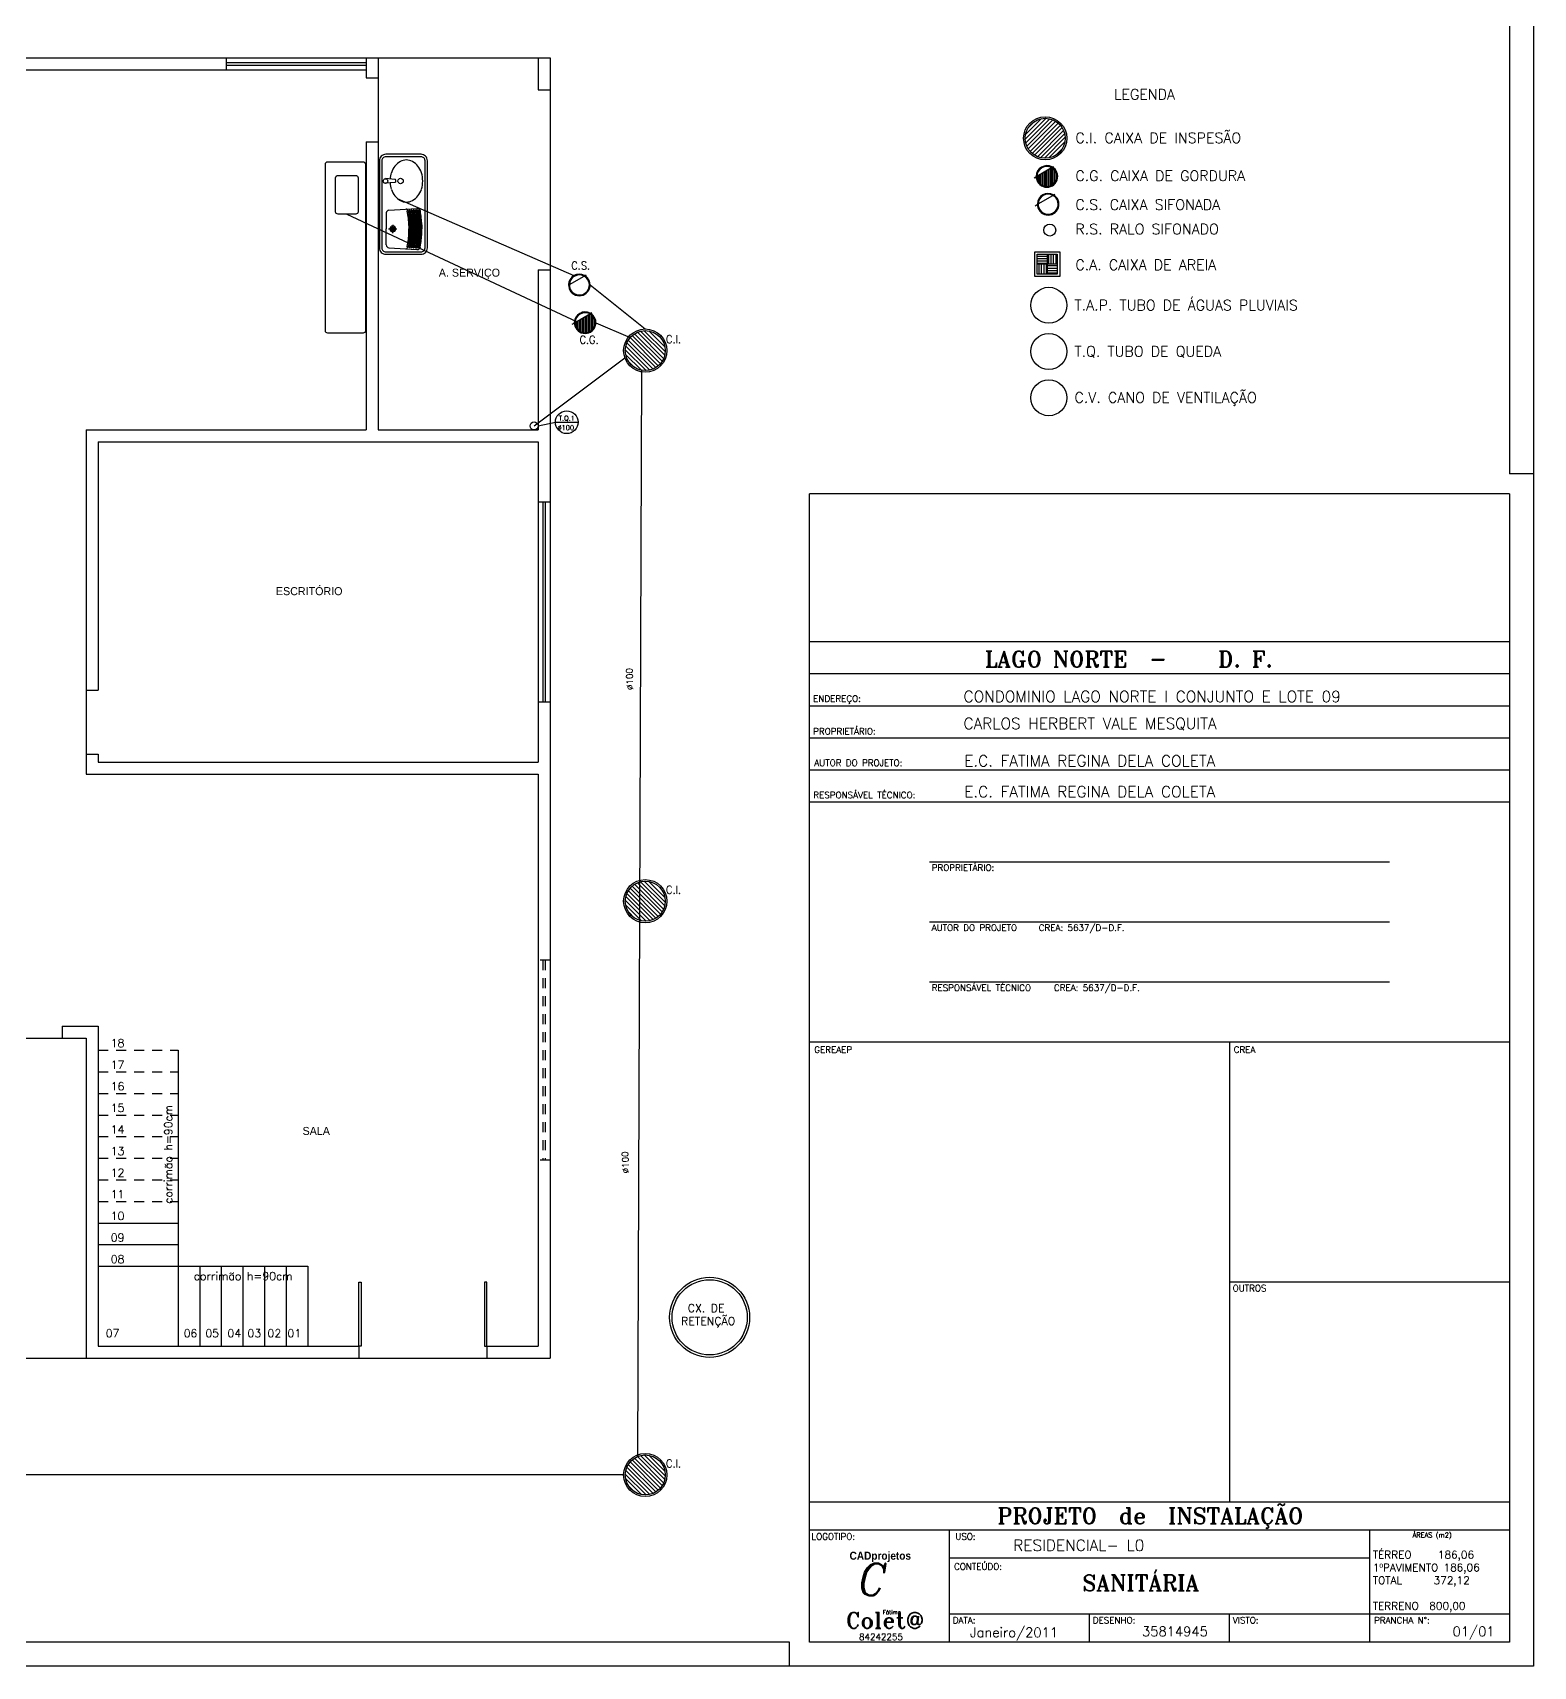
# Model space of a CAD drawing. Extents: x 0 to 41.5, y 0 to 31.5.
# Drawn here: x 22.77 to 41.53, y 0 to 20.41 of the extents above; entities that cross this region are included whole.
import ezdxf
from ezdxf.enums import TextEntityAlignment as Align

# ---------------------------------------------------------------- set-up
doc = ezdxf.new("R2010")
doc.units = 0
doc.header["$MEASUREMENT"] = 0
doc.linetypes.add('HIDDEN2', pattern=[0.1875, 0.125, -0.0625])
doc.layers.get('0').update_dxf_attribs({"linetype": 'CONTINUOUS'})
for name, color, linetype in [('1', 1, 'CONTINUOUS'), ('2', 2, 'CONTINUOUS'), ('3', 3, 'CONTINUOUS'), ('5', 5, 'CONTINUOUS'), ('ALVENARIA', 7, 'CONTINUOUS'), ('COR', 130, 'CONTINUOUS'), ('COTAS', 1, 'CONTINUOUS'), ('PORTAS', 2, 'CONTINUOUS'), ('SANITÁRIOS', 2, 'CONTINUOUS'), ('TEXTOS', 3, 'CONTINUOUS'), ('TXT', 2, 'CONTINUOUS')]:
    doc.layers.add(name, color=color, linetype=linetype)
doc.styles.add('ITALICC', font='italicc')
doc.styles.add('R120', font='', dxfattribs={"width": 0.9})
doc.styles.add('R140', font='ROMANT.SHX', dxfattribs={"height": 0.2})
doc.styles.add('ROMANC', font='romans.shx', dxfattribs={"width": 0.9})
doc.styles.add('ROMANS', font='romans', dxfattribs={"height": 0.1})
doc.styles.get('R120').set_extended_font_data('Arial Rounded MT Bold', bold=True)

# ---------------------------------------------------------------- blocks, each defined once
blk = doc.blocks.new('12010223')
at = {"layer": 'SANITÁRIOS'}
for p, q in [((0.164, 0.015), (0.076, 0.022)), ((0.171, -0.007), (0.171, 0.008)), ((0.164, -0.014), (0.076, -0.021))]:
    blk.add_line(p, q, dxfattribs=at)
for centre, radius in [((0.076, 0), 0.0216), ((0.216, 0), 0.025)]:
    blk.add_circle(centre, radius, dxfattribs=at)
for centre, radius, start, end in [((0.289, 0.039), 0.16, 118.0556, 142.1456), ((0.269, 0.076), 0.119, 90, 118.0556), ((0.269, 0.076), 0.119, 61.9444, 90), ((0.25, 0.039), 0.16, 37.8544, 61.9444), ((0.368, 0), 0.25, 162.1552, 175.6669), ((0.32, 0.016), 0.199, 142.1456, 162.1552), ((0.164, 0.008), 0.0072, 0, 85.6464), ((0.219, 0.016), 0.199, 17.8448, 37.8544), ((0.171, 0), 0.25, 0, 17.8448), ((0.368, 0), 0.25, 184.1121, 197.8448), ((0.32, -0.016), 0.199, 197.8448, 217.8544), ((0.289, -0.039), 0.16, 217.8544, 241.9444), ((0.164, -0.007), 0.0072, 274.3536, 0), ((0.25, -0.039), 0.16, 298.0556, 322.1456), ((0.219, -0.016), 0.199, 322.1456, 342.1552), ((0.171, 0), 0.25, 342.1552, 0), ((0.269, -0.076), 0.119, 241.9444, 270), ((0.269, -0.076), 0.119, 270, 298.0556)]:
    blk.add_arc(centre, radius, start, end, dxfattribs=at)

msp = doc.modelspace()

# ---------------------------------------------------------------- hatches: boundary and pattern name
at = {"layer": 'COTAS'}
h = msp.add_hatch(dxfattribs=at)
h.set_pattern_fill('_U', color=256, scale=0.03, style=0, pattern_type=0)
h.set_pattern_definition([(0, (11.41031, -0.437032), (0, 0.03), [])])
h.paths.add_polyline_path([(35.326, 17.521), (35.451, 17.521), (35.451, 17.646), (35.326, 17.646)])
h.paths.add_polyline_path([(35.576, 17.521), (35.451, 17.521), (35.451, 17.396), (35.576, 17.396)])
h = msp.add_hatch(dxfattribs=at)
h.set_pattern_fill('_U', color=256, scale=0.03, angle=90, style=0, pattern_type=0)
h.set_pattern_definition([(90, (11.41031, -0.437032), (-0.03, 2e-18), [])])
h.paths.add_polyline_path([(35.451, 17.646), (35.451, 17.521), (35.576, 17.521), (35.576, 17.646)])
h.paths.add_polyline_path([(35.451, 17.521), (35.326, 17.521), (35.326, 17.396), (35.451, 17.396)])

# ---------------------------------------------------------------- linework, layer by layer
at = {"color": 2, "linetype": 'Continuous'}
for p, q in [((35.175, 19.084), (35.436, 19.344)), ((35.179, 19.141), (35.379, 19.34)), ((35.182, 19.037), (35.482, 19.338)), ((35.195, 18.997), (35.522, 19.325)), ((35.213, 18.962), (35.557, 19.306)), ((35.214, 19.228), (35.291, 19.305)), ((35.235, 18.931), (35.588, 19.284)), ((35.262, 18.905), (35.614, 19.258)), ((35.292, 18.882), (35.637, 19.227)), ((35.327, 18.864), (35.655, 19.192)), ((35.367, 18.851), (35.668, 19.152)), ((35.414, 18.845), (35.675, 19.106)), ((35.47, 18.848), (35.671, 19.049)), ((35.557, 18.882), (35.637, 18.962)), ((30.522, 16.21), (30.194, 16.538)), ((30.557, 16.228), (30.212, 16.573)), ((30.587, 16.251), (30.235, 16.603)), ((30.614, 16.277), (30.261, 16.63)), ((30.636, 16.308), (30.292, 16.652)), ((30.655, 16.343), (30.327, 16.671)), ((30.668, 16.383), (30.367, 16.684)), ((30.674, 16.429), (30.413, 16.69)), ((30.67, 16.486), (30.47, 16.686)), ((30.435, 16.191), (30.175, 16.451)), ((30.378, 16.195), (30.179, 16.394)), ((30.482, 16.197), (30.181, 16.498)), ((30.29, 16.23), (30.214, 16.306)), ((30.668, 9.503), (30.367, 9.804)), ((30.674, 9.549), (30.413, 9.811)), ((30.67, 9.606), (30.47, 9.807)), ((30.482, 9.318), (30.181, 9.618)), ((30.522, 9.331), (30.194, 9.658)), ((30.557, 9.349), (30.212, 9.693)), ((30.587, 9.371), (30.235, 9.724)), ((30.614, 9.398), (30.261, 9.75)), ((30.636, 9.428), (30.292, 9.773)), ((30.655, 9.463), (30.327, 9.791)), ((30.435, 9.311), (30.175, 9.572)), ((30.378, 9.315), (30.179, 9.514)), ((30.29, 9.35), (30.214, 9.427)), ((30.522, 2.161), (30.194, 2.489)), ((30.557, 2.179), (30.212, 2.523)), ((30.587, 2.201), (30.235, 2.554)), ((30.614, 2.228), (30.261, 2.581)), ((30.636, 2.258), (30.292, 2.603)), ((30.655, 2.293), (30.327, 2.621)), ((30.668, 2.333), (30.367, 2.634)), ((30.674, 2.38), (30.413, 2.641)), ((30.67, 2.437), (30.47, 2.637)), ((30.435, 2.141), (30.175, 2.402)), ((30.378, 2.146), (30.179, 2.345)), ((30.482, 2.148), (30.181, 2.449)), ((30.29, 2.18), (30.214, 2.257))]:
    msp.add_line(p, q, dxfattribs=at)
at = {"layer": '1', "color": 2, "linetype": 'Continuous'}
for p, q in [((35.339, 18.553), (35.339, 18.631)), ((35.358, 18.529), (35.358, 18.642)), ((35.376, 18.514), (35.376, 18.653)), ((35.395, 18.503), (35.395, 18.664)), ((35.414, 18.497), (35.414, 18.674)), ((35.433, 18.493), (35.433, 18.685)), ((35.451, 18.492), (35.451, 18.696)), ((35.47, 18.494), (35.47, 18.707)), ((35.489, 18.5), (35.489, 18.718)), ((35.508, 18.508), (35.508, 18.726)), ((35.526, 18.521), (35.526, 18.713)), ((35.545, 18.54), (35.545, 18.694)), ((35.564, 18.574), (35.564, 18.66)), ((29.565, 16.726), (29.565, 16.803)), ((29.584, 16.702), (29.584, 16.814)), ((29.603, 16.686), (29.603, 16.825)), ((29.621, 16.676), (29.621, 16.836)), ((29.64, 16.669), (29.64, 16.847)), ((29.659, 16.666), (29.659, 16.858)), ((29.678, 16.665), (29.678, 16.869)), ((29.696, 16.667), (29.696, 16.88)), ((29.715, 16.672), (29.715, 16.891)), ((29.734, 16.681), (29.734, 16.899)), ((29.753, 16.694), (29.753, 16.886)), ((29.771, 16.713), (29.771, 16.867)), ((29.79, 16.747), (29.79, 16.833))]:
    msp.add_line(p, q, dxfattribs=at)
at = {"layer": '1'}
for p, q in [((29.085, 15.499), (29.301, 15.546)), ((29.301, 15.546), (29.585, 15.546))]:
    msp.add_line(p, q, dxfattribs=at)
for points in [[(26.457, 18.801), (26.897, 18.801, -0.414214), (26.927, 18.771), (26.927, 16.689, -0.414214), (26.897, 16.659), (26.457, 16.659, -0.414214), (26.427, 16.689), (26.427, 18.771, -0.414214)], [(27.702, 17.724), (27.702, 18.814, 0.414214), (27.622, 18.894), (27.182, 18.894, 0.414214), (27.102, 18.814), (27.102, 17.724, 0.414214), (27.182, 17.644), (27.622, 17.644, 0.414214)], [(27.672, 17.724), (27.672, 18.814, 0.414214), (27.622, 18.864), (27.182, 18.864, 0.414214), (27.132, 18.814), (27.132, 17.724, 0.414214), (27.182, 17.674), (27.622, 17.674, 0.414214)], [(26.805, 18.146), (26.584, 18.146, -0.414214), (26.554, 18.176), (26.554, 18.6, -0.414214), (26.584, 18.63), (26.805, 18.63, -0.414214), (26.835, 18.6), (26.835, 18.176, -0.414214)]]:
    msp.add_lwpolyline(points, format="xyb", close=True, dxfattribs=at)
at = {"layer": '2'}
for p, q in [((21.585, 20.099), (26.935, 20.099)), ((25.185, 20.099), (25.185, 19.949)), ((25.185, 20.099), (25.185, 19.949)), ((26.935, 20.099), (26.935, 19.849)), ((26.935, 20.099), (27.085, 20.099)), ((27.085, 20.099), (27.085, 19.849)), ((27.085, 20.099), (29.085, 20.099)), ((29.085, 20.099), (29.085, 19.699)), ((29.085, 20.099), (29.235, 20.099)), ((29.235, 20.099), (29.235, 19.699)), ((21.585, 19.949), (26.935, 19.949)), ((26.935, 19.849), (27.085, 19.849)), ((27.085, 19.849), (27.085, 15.449)), ((29.085, 19.699), (29.235, 19.699)), ((29.235, 19.699), (29.235, 17.449)), ((26.935, 19.049), (27.085, 19.049)), ((26.935, 19.049), (26.935, 15.449)), ((29.085, 17.449), (29.085, 15.449)), ((29.085, 17.449), (29.235, 17.449)), ((29.235, 17.449), (29.235, 12.049)), ((23.435, 15.449), (23.435, 11.399)), ((23.435, 15.449), (26.935, 15.449)), ((27.085, 15.449), (29.085, 15.449)), ((23.585, 15.299), (23.585, 12.199)), ((23.585, 15.299), (29.085, 15.299)), ((29.085, 15.299), (29.085, 12.049)), ((29.235, 14.549), (29.085, 14.549)), ((23.435, 12.199), (23.585, 12.199)), ((29.235, 12.049), (29.085, 12.049)), ((29.085, 12.049), (29.085, 11.299)), ((29.235, 12.049), (29.235, 3.849)), ((23.435, 11.399), (23.585, 11.399)), ((23.435, 11.399), (23.435, 11.149)), ((23.585, 11.399), (23.585, 11.299)), ((23.585, 11.299), (29.085, 11.299)), ((23.435, 11.149), (29.085, 11.149)), ((29.085, 11.149), (29.085, 3.999)), ((23.135, 7.999), (23.135, 7.849)), ((23.135, 7.999), (23.585, 7.999)), ((23.585, 7.999), (23.585, 3.999)), ((21.535, 7.849), (23.435, 7.849)), ((23.435, 7.849), (23.435, 3.849)), ((24.585, 7.699), (24.585, 3.999)), ((23.585, 5.539), (24.585, 5.539)), ((23.585, 5.269), (24.585, 5.269)), ((23.585, 4.999), (26.205, 4.999)), ((24.855, 4.999), (24.855, 3.999)), ((25.125, 4.999), (25.125, 3.999)), ((25.395, 4.999), (25.395, 3.999)), ((25.665, 4.999), (25.665, 3.999)), ((25.935, 4.999), (25.935, 3.999)), ((26.205, 4.999), (26.205, 3.999)), ((23.585, 3.999), (26.205, 3.999)), ((26.205, 3.999), (26.845, 3.999)), ((26.845, 3.999), (26.845, 3.849)), ((28.445, 3.999), (28.445, 3.849)), ((28.445, 3.999), (29.085, 3.999)), ((17.935, 3.849), (23.435, 3.849)), ((23.435, 3.849), (28.445, 3.849)), ((28.445, 3.849), (29.235, 3.849))]:
    msp.add_line(p, q, dxfattribs=at)
at = {"layer": '2', "linetype": 'HIDDEN2'}
for p, q in [((23.585, 7.699), (24.585, 7.699)), ((23.585, 7.429), (24.585, 7.429)), ((23.585, 7.159), (24.585, 7.159)), ((23.585, 6.889), (24.585, 6.889)), ((23.585, 6.619), (24.585, 6.619)), ((23.585, 6.349), (24.585, 6.349)), ((23.585, 6.079), (24.585, 6.079)), ((23.585, 5.809), (24.585, 5.809))]:
    msp.add_line(p, q, dxfattribs=at)
at = {"layer": '3'}
for p, q in [((25.185, 20.039), (26.935, 20.039)), ((25.185, 20.009), (26.935, 20.009)), ((27.325, 18.342), (29.533, 17.378)), ((26.694, 18.146), (29.565, 16.803)), ((29.736, 17.261), (30.425, 16.711)), ((29.808, 16.79), (30.235, 16.603))]:
    msp.add_line(p, q, dxfattribs=at)
at = {"layer": '3', "linetype": 'Continuous'}
for p, q in [((35.285, 18.599), (35.321, 18.621)), ((35.321, 18.621), (35.505, 18.728)), ((35.505, 18.728), (35.532, 18.743)), ((35.337, 18.273), (35.52, 18.38)), ((35.52, 18.38), (35.547, 18.396)), ((35.301, 18.252), (35.337, 18.273)), ((29.476, 17.265), (29.66, 17.372)), ((29.66, 17.372), (29.687, 17.388)), ((29.512, 16.772), (29.548, 16.793)), ((29.548, 16.793), (29.731, 16.9)), ((29.731, 16.9), (29.758, 16.916)), ((29.145, 14.549), (29.145, 12.049)), ((29.175, 14.549), (29.175, 12.049))]:
    msp.add_line(p, q, dxfattribs=at)
at = {"layer": '3', "linetype": 'HIDDEN2'}
for p, q in [((29.235, 8.824), (29.085, 8.824)), ((29.145, 8.824), (29.145, 6.324)), ((29.175, 8.824), (29.175, 6.324)), ((29.235, 6.324), (29.085, 6.324))]:
    msp.add_line(p, q, dxfattribs=at)
at = {"layer": '3'}
for points in [[(26.845, 3.999), (26.845, 4.799), (26.875, 4.799), (26.875, 3.999)], [(28.445, 3.999), (28.445, 4.799), (28.415, 4.799), (28.415, 3.999)]]:
    msp.add_lwpolyline(points, close=True, dxfattribs=at)
at = {"layer": '3', "linetype": 'Continuous'}
for centre in [(35.425, 19.094), (30.425, 16.441), (30.425, 9.561), (30.425, 2.391)]:
    msp.add_circle(centre, 0.25, dxfattribs=at)
at = {"layer": '3'}
for centre, radius in [((29.443, 15.546), 0.142), ((31.23, 4.361), 0.5), ((31.23, 4.361), 0.47)]:
    msp.add_circle(centre, radius, dxfattribs=at)
at = {"layer": '3', "linetype": 'Continuous'}
for centre, start, end in [((35.446, 18.617), 62.0439, 178.449), ((35.446, 18.617), 178.449, 62.0439), ((35.462, 18.27), 62.0439, 178.449), ((35.462, 18.27), 178.449, 62.0439), ((29.601, 17.261), 62.0439, 178.449), ((29.601, 17.261), 178.449, 62.0439), ((29.673, 16.79), 62.0439, 178.449), ((29.673, 16.79), 178.449, 62.0439)]:
    msp.add_arc(centre, 0.125, start, end, dxfattribs=at)
at = {"layer": 'ALVENARIA'}
for p, q in [((41.227, 31.163), (41.227, 14.9)), ((29.035, 15.499), (30.17, 16.35)), ((30.378, 16.195), (30.327, 2.621)), ((41.527, 14.9), (41.227, 14.9)), ((41.227, 12.8), (32.477, 12.8)), ((32.477, 10.8), (32.477, 12.8)), ((41.227, 12.8), (41.227, 10.8)), ((41.227, 10.8), (32.477, 10.8)), ((30.155, 2.391), (17.015, 2.391)), ((32.477, 0.3), (32.477, 2.05)), ((41.227, 2.05), (32.477, 2.05)), ((41.227, 2.05), (41.227, 0.3)), ((32.227, 0.3), (1.585, 0.3)), ((32.227, 0), (32.227, 0.3)), ((41.227, 0.3), (32.477, 0.3))]:
    msp.add_line(p, q, dxfattribs=at)
at = {"layer": 'ALVENARIA', "linetype": 'Continuous'}
for centre in [(35.425, 19.094), (30.425, 16.441), (30.425, 9.561), (30.425, 2.391)]:
    msp.add_circle(centre, 0.27, dxfattribs=at)
at = {"layer": 'COTAS'}
for p, q in [((41.527, 31.463), (41.527, 0)), ((32.477, 12.8), (32.477, 14.65)), ((41.227, 14.65), (32.477, 14.65)), ((41.227, 14.65), (41.227, 12.8)), ((41.227, 12.4), (32.477, 12.4)), ((41.227, 12), (32.477, 12)), ((41.227, 11.6), (32.477, 11.6)), ((41.227, 11.2), (32.477, 11.2)), ((32.477, 2.05), (32.477, 10.8)), ((41.227, 10.8), (41.227, 2.05)), ((39.727, 10.05), (33.977, 10.05)), ((39.727, 9.3), (33.977, 9.3)), ((39.727, 8.55), (33.977, 8.55)), ((41.227, 7.8), (32.477, 7.8)), ((37.727, 7.8), (37.727, 2.05)), ((41.227, 4.8), (37.727, 4.8)), ((41.227, 1.7), (32.477, 1.7)), ((34.227, 1.35), (34.227, 1.7)), ((39.477, 1.7), (39.477, 1.35)), ((34.227, 0.3), (34.227, 0.65)), ((35.977, 0.3), (35.977, 0.65)), ((37.727, 0.3), (37.727, 0.65)), ((41.227, 0.65), (39.477, 0.65)), ((39.477, 0.65), (39.477, 0.3)), ((41.527, 0), (0, 0))]:
    msp.add_line(p, q, dxfattribs=at)
at = {"layer": 'PORTAS'}
for p, q in [((34.227, 0.65), (34.227, 1.35)), ((39.477, 1.35), (34.227, 1.35)), ((39.477, 1.35), (39.477, 0.65)), ((39.477, 0.65), (34.227, 0.65))]:
    msp.add_line(p, q, dxfattribs=at)
msp.add_lwpolyline([(35.296, 17.366), (35.296, 17.676), (35.606, 17.676), (35.606, 17.366)], close=True, dxfattribs=at)
at = {"layer": 'SANITÁRIOS'}
for p, q in [((27.22, 18.196), (27.569, 18.216)), ((27.22, 18.196), (27.569, 18.216)), ((27.187, 18.161), (27.187, 17.961)), ((27.187, 18.161), (27.187, 17.961)), ((27.268, 18.014), (27.268, 17.961)), ((27.268, 18.014), (27.268, 17.961)), ((27.47, 18.004), (27.47, 17.961)), ((27.47, 18.004), (27.47, 17.961)), ((27.485, 18.004), (27.485, 17.961)), ((27.485, 18.004), (27.485, 17.961)), ((27.493, 18.005), (27.493, 17.961)), ((27.493, 18.005), (27.493, 17.961)), ((27.508, 18.006), (27.508, 17.961)), ((27.508, 18.006), (27.508, 17.961)), ((27.516, 18.006), (27.516, 17.961)), ((27.516, 18.006), (27.516, 17.961)), ((27.531, 18.007), (27.531, 17.961)), ((27.531, 18.007), (27.531, 17.961)), ((27.539, 18.007), (27.539, 17.961)), ((27.539, 18.007), (27.539, 17.961)), ((27.554, 18.008), (27.554, 17.961)), ((27.554, 18.008), (27.554, 17.961)), ((27.562, 18.009), (27.562, 17.961)), ((27.562, 18.009), (27.562, 17.961)), ((27.577, 18.009), (27.577, 17.961)), ((27.577, 18.009), (27.577, 17.961)), ((27.585, 18.01), (27.585, 17.961)), ((27.585, 18.01), (27.585, 17.961)), ((27.599, 18.011), (27.599, 17.961)), ((27.599, 18.011), (27.599, 17.961)), ((27.608, 18.011), (27.608, 17.961)), ((27.608, 18.011), (27.608, 17.961)), ((27.622, 18.012), (27.622, 17.961)), ((27.622, 18.012), (27.622, 17.961)), ((27.631, 18.012), (27.631, 17.961)), ((27.631, 18.012), (27.631, 17.961)), ((27.187, 17.761), (27.187, 17.961)), ((27.187, 17.761), (27.187, 17.961)), ((27.217, 17.961), (27.319, 17.961)), ((27.217, 17.961), (27.319, 17.961)), ((27.268, 17.909), (27.268, 17.961)), ((27.268, 17.909), (27.268, 17.961)), ((27.47, 17.919), (27.47, 17.961)), ((27.47, 17.919), (27.47, 17.961)), ((27.485, 17.918), (27.485, 17.961)), ((27.485, 17.918), (27.485, 17.961)), ((27.493, 17.917), (27.493, 17.961)), ((27.493, 17.917), (27.493, 17.961)), ((27.508, 17.917), (27.508, 17.961)), ((27.508, 17.917), (27.508, 17.961)), ((27.516, 17.916), (27.516, 17.961)), ((27.516, 17.916), (27.516, 17.961)), ((27.531, 17.915), (27.531, 17.961)), ((27.531, 17.915), (27.531, 17.961)), ((27.539, 17.915), (27.539, 17.961)), ((27.539, 17.915), (27.539, 17.961)), ((27.554, 17.914), (27.554, 17.961)), ((27.554, 17.914), (27.554, 17.961)), ((27.562, 17.914), (27.562, 17.961)), ((27.562, 17.914), (27.562, 17.961)), ((27.577, 17.913), (27.577, 17.961)), ((27.577, 17.913), (27.577, 17.961)), ((27.585, 17.912), (27.585, 17.961)), ((27.585, 17.912), (27.585, 17.961)), ((27.599, 17.912), (27.599, 17.961)), ((27.599, 17.912), (27.599, 17.961)), ((27.608, 17.911), (27.608, 17.961)), ((27.608, 17.911), (27.608, 17.961)), ((27.622, 17.91), (27.622, 17.961)), ((27.622, 17.91), (27.622, 17.961)), ((27.631, 17.91), (27.631, 17.961)), ((27.631, 17.91), (27.631, 17.961)), ((27.22, 17.726), (27.569, 17.706)), ((27.22, 17.726), (27.569, 17.706))]:
    msp.add_line(p, q, dxfattribs=at)
for centre, radius, start, end in [((27.222, 18.161), 0.035, 93.2725, 180), ((27.222, 18.161), 0.035, 93.2725, 180), ((27.437, 18.193), 0.015, 332.7987, 91.8827), ((27.437, 18.193), 0.015, 332.7987, 91.8827), ((27.457, 18.184), 0.00725, 10.1891, 190.1891), ((27.457, 18.184), 0.00725, 10.1891, 190.1891), ((26.109, 17.942), 1.363, 2.6088, 10.1891), ((26.109, 17.942), 1.363, 2.6088, 10.1891), ((26.109, 17.942), 1.377, 2.6143, 10.1891), ((26.109, 17.942), 1.377, 2.6143, 10.1891), ((27.48, 18.186), 0.00725, 10.0901, 190.0901), ((27.48, 18.186), 0.00725, 10.0901, 190.0901), ((26.109, 17.942), 1.386, 2.6175, 10.0901), ((26.109, 17.942), 1.386, 2.6175, 10.0901), ((26.109, 17.942), 1.4, 2.6228, 10.0901), ((26.109, 17.942), 1.4, 2.6228, 10.0901), ((27.503, 18.187), 0.00725, 9.9943, 189.9943), ((27.503, 18.187), 0.00725, 9.9943, 189.9943), ((26.109, 17.942), 1.409, 2.6258, 9.9943), ((26.109, 17.942), 1.409, 2.6258, 9.9943), ((26.109, 17.942), 1.423, 2.631, 9.9943), ((26.109, 17.942), 1.423, 2.631, 9.9943), ((27.526, 18.189), 0.00725, 9.9016, 189.9016), ((27.526, 18.189), 0.00725, 9.9016, 189.9016), ((26.109, 17.942), 1.432, 2.6339, 9.9016), ((26.109, 17.942), 1.432, 2.6339, 9.9016), ((26.109, 17.942), 1.446, 2.6389, 9.9016), ((26.109, 17.942), 1.446, 2.6389, 9.9016), ((27.549, 18.191), 0.00725, 9.8118, 189.8118), ((27.549, 18.191), 0.00725, 9.8118, 189.8118), ((26.109, 17.942), 1.455, 2.6418, 9.8118), ((26.109, 17.942), 1.455, 2.6418, 9.8118), ((26.109, 17.942), 1.469, 2.6466, 9.8118), ((26.109, 17.942), 1.469, 2.6466, 9.8118), ((27.572, 18.193), 0.00725, 9.7249, 189.7249), ((27.572, 18.193), 0.00725, 9.7249, 189.7249), ((26.109, 17.942), 1.478, 2.6494, 9.7249), ((26.109, 17.942), 1.478, 2.6494, 9.7249), ((27.577, 18.18), 0.037, 3.6072, 101.5191), ((27.577, 18.18), 0.037, 3.6072, 101.5191), ((26.109, 17.942), 1.492, 2.654, 9.7249), ((26.109, 17.942), 1.492, 2.654, 9.7249), ((27.596, 18.194), 0.00725, 9.6406, 189.6406), ((27.596, 18.194), 0.00725, 9.6406, 189.6406), ((26.109, 17.942), 1.501, 2.6567, 9.6406), ((26.109, 17.942), 1.501, 2.6567, 9.6406), ((26.109, 17.942), 1.515, 2.6613, 9.6406), ((26.109, 17.942), 1.515, 2.6613, 9.6406), ((26.109, 17.942), 1.524, 2.6639, 9.0833), ((26.109, 17.942), 1.524, 2.6639, 9.0833), ((27.268, 17.961), 0.0362, 0, 180), ((27.268, 17.961), 0.0362, 0, 180), ((27.268, 17.961), 0.0205, 0, 180), ((27.268, 17.961), 0.0205, 0, 180), ((27.268, 17.961), 0.0205, 0, 180), ((27.268, 17.961), 0.0205, 0, 180), ((27.222, 17.761), 0.035, 180, 266.7275), ((27.222, 17.761), 0.035, 180, 266.7275), ((27.268, 17.961), 0.0362, 180, 0), ((27.268, 17.961), 0.0362, 180, 0), ((27.268, 17.961), 0.0205, 180, 0), ((27.268, 17.961), 0.0205, 180, 0), ((27.268, 17.961), 0.0205, 180, 0), ((27.268, 17.961), 0.0205, 180, 0), ((26.109, 17.981), 1.363, 349.8109, 357.3912), ((26.109, 17.981), 1.363, 349.8109, 357.3912), ((26.109, 17.981), 1.377, 349.8109, 357.3857), ((26.109, 17.981), 1.377, 349.8109, 357.3857), ((26.109, 17.981), 1.386, 349.9099, 357.3825), ((26.109, 17.981), 1.386, 349.9099, 357.3825), ((26.109, 17.981), 1.4, 349.9099, 357.3772), ((26.109, 17.981), 1.4, 349.9099, 357.3772), ((26.109, 17.981), 1.409, 350.0057, 357.3742), ((26.109, 17.981), 1.409, 350.0057, 357.3742), ((26.109, 17.981), 1.423, 350.0057, 357.369), ((26.109, 17.981), 1.423, 350.0057, 357.369), ((26.109, 17.981), 1.432, 350.0984, 357.3661), ((26.109, 17.981), 1.432, 350.0984, 357.3661), ((26.109, 17.981), 1.446, 350.0984, 357.3611), ((26.109, 17.981), 1.446, 350.0984, 357.3611), ((26.109, 17.981), 1.455, 350.1882, 357.3582), ((26.109, 17.981), 1.455, 350.1882, 357.3582), ((26.109, 17.981), 1.469, 350.1882, 357.3534), ((26.109, 17.981), 1.469, 350.1882, 357.3534), ((26.109, 17.981), 1.478, 350.2751, 357.3506), ((26.109, 17.981), 1.478, 350.2751, 357.3506), ((26.109, 17.981), 1.492, 350.2751, 357.346), ((26.109, 17.981), 1.492, 350.2751, 357.346), ((26.109, 17.981), 1.501, 350.3594, 357.3433), ((26.109, 17.981), 1.501, 350.3594, 357.3433), ((26.109, 17.981), 1.515, 350.3594, 357.3387), ((26.109, 17.981), 1.515, 350.3594, 357.3387), ((26.109, 17.981), 1.524, 350.9167, 357.3361), ((26.109, 17.981), 1.524, 350.9167, 357.3361), ((27.437, 17.729), 0.015, 268.1173, 27.2013), ((27.437, 17.729), 0.015, 268.1173, 27.2013), ((27.457, 17.738), 0.00725, 169.8109, 349.8109), ((27.457, 17.738), 0.00725, 169.8109, 349.8109), ((27.48, 17.737), 0.00725, 169.9099, 349.9099), ((27.48, 17.737), 0.00725, 169.9099, 349.9099), ((27.503, 17.735), 0.00725, 170.0057, 350.0057), ((27.503, 17.735), 0.00725, 170.0057, 350.0057), ((27.526, 17.733), 0.00725, 170.0984, 350.0984), ((27.526, 17.733), 0.00725, 170.0984, 350.0984), ((27.549, 17.732), 0.00725, 170.1882, 350.1882), ((27.549, 17.732), 0.00725, 170.1882, 350.1882), ((27.572, 17.73), 0.00725, 170.2751, 350.2751), ((27.572, 17.73), 0.00725, 170.2751, 350.2751), ((27.577, 17.742), 0.037, 258.4809, 356.3928), ((27.577, 17.742), 0.037, 258.4809, 356.3928), ((27.596, 17.728), 0.00725, 170.3594, 350.3594), ((27.596, 17.728), 0.00725, 170.3594, 350.3594)]:
    msp.add_arc(centre, radius, start, end, dxfattribs=at)
at = {"layer": 'TEXTOS'}
for p, q in [((35.451, 17.646), (35.451, 17.396)), ((35.576, 17.521), (35.326, 17.521))]:
    msp.add_line(p, q, dxfattribs=at)
msp.add_lwpolyline([(35.326, 17.396), (35.326, 17.646), (35.576, 17.646), (35.576, 17.396)], close=True, dxfattribs=at)
for centre, radius in [((35.482, 17.947), 0.075), ((35.471, 17.007), 0.225), ((35.471, 16.43), 0.225), ((35.471, 15.852), 0.225), ((29.035, 15.499), 0.05)]:
    msp.add_circle(centre, radius, dxfattribs=at)
at = {"layer": 'TEXTOS', "linetype": 'Continuous'}
for centre, start, end in [((35.446, 18.617), 62.0439, 178.449), ((35.446, 18.617), 178.449, 62.0439), ((35.462, 18.27), 62.0439, 178.449), ((35.462, 18.27), 178.449, 62.0439), ((29.601, 17.261), 62.0439, 178.449), ((29.601, 17.261), 178.449, 62.0439), ((29.673, 16.79), 62.0439, 178.449), ((29.673, 16.79), 178.449, 62.0439)]:
    msp.add_arc(centre, 0.135, start, end, dxfattribs=at)

# ---------------------------------------------------------------- block references
at = {"layer": '1', "xscale": 1.349999999999994, "yscale": 1.349999999999994, "zscale": 1.35}
msp.add_blockref('12010223', (27.075, 18.56), dxfattribs=at)

# ---------------------------------------------------------------- texts
at = {"layer": '5'}
for s, height, style, p in [('LAGO NORTE  -   D. F.', 0.2, 'R140', (34.671, 12.486)), ('CONDOMINIO LAGO NORTE I CONJUNTO E LOTE 09', 0.14, 'ROMANS', (34.404, 12.048)), ('CARLOS HERBERT VALE MESQUITA', 0.14, 'ROMANS', (34.404, 11.712)), ('E.C. FATIMA REGINA DELA COLETA', 0.14, 'ROMANS', (34.412, 11.245)), ('E.C. FATIMA REGINA DELA COLETA', 0.14, 'ROMANS', (34.412, 10.859)), ('SANITÁRIA', 0.2, 'R140', (35.892, 0.942))]:
    msp.add_text(s, height=height, dxfattribs=dict(at, style=style)).set_placement(p)
at = {"layer": 'COR', "style": 'R140'}
msp.add_text('Colet@', height=0.2, dxfattribs=at).set_placement((32.934, 0.474))
at = {"layer": 'COTAS'}
for s, height, style, p in [('PROJETO  de  INSTALAÇÃO', 0.2, 'R140', (34.827, 1.781)), ('RESIDENCIAL- L0', 0.14, 'R140', (35.026, 1.442)), ('C', 0.4, 'ITALICC', (33.085, 0.885))]:
    msp.add_text(s, height=height, dxfattribs=dict(at, style=style)).set_placement(p)
at = {"layer": 'COTAS', "color": 3, "insert": (39.52, 0.678), "char_height": 0.0959, "attachment_point": 7, "style": 'ROMANS'}
msp.add_mtext('TÉRREO     186,06\\P1ºPAVIMENTO 186,06\\PTOTAL      372,12\\P\\PTERRENO  800,00', dxfattribs=at)
at = {"layer": 'PORTAS', "style": 'ROMANS'}
for s, height, p in [('ENDEREÇO:', 0.08, (32.524, 12.052)), ('PROPRIETÁRIO:', 0.08, (32.524, 11.644)), ('AUTOR DO PROJETO:', 0.08, (32.538, 11.25)), ('RESPONSÁVEL TÉCNICO:', 0.08, (32.526, 10.847)), ('PROPRIETÁRIO:', 0.08, (34.006, 9.94)), ('AUTOR DO PROJETO   CREA: 5637/D-D.F.', 0.08, (34.006, 9.189)), ('RESPONSÁVEL TÉCNICO   CREA: 5637/D-D.F.', 0.08, (34.006, 8.439)), ('GEREAEP', 0.08, (32.538, 7.666)), ('CREA', 0.08, (37.781, 7.666)), ('OUTROS', 0.08, (37.768, 4.685)), ('LOGOTIPO:', 0.08, (32.503, 1.582)), ('USO:', 0.08, (34.301, 1.582)), ('ÁREAS (m2)', 0.06, (40.018, 1.611)), ('CONTEÚDO:', 0.08, (34.285, 1.207)), ('Fátima', 0.05, (33.394, 0.65)), ('DATA:', 0.08, (34.269, 0.536)), ('DESENHO:', 0.08, (36.02, 0.536)), ('VISTO:', 0.08, (37.77, 0.536)), ('PRANCHA N%%D:', 0.08, (39.536, 0.536))]:
    msp.add_text(s, height=height, dxfattribs=at).set_placement(p)
at = {"layer": 'PORTAS', "style": 'R120', "width": 0.9}
msp.add_text('CADprojetos', height=0.1, dxfattribs=at).set_placement((32.979, 1.332))
at = {"layer": 'TEXTOS', "style": 'ROMANS'}
for s, height, p in [('LEGENDA', 0.13, (36.284, 19.578)), ('C.I. CAIXA DE INSPESÃO', 0.13, (35.802, 19.034)), ('C.G. CAIXA DE GORDURA', 0.13, (35.802, 18.561)), ('C.S. CAIXA SIFONADA', 0.13, (35.802, 18.2)), ('R.S. RALO SIFONADO', 0.13, (35.802, 17.895)), ('C.A. CAIXA DE AREIA', 0.13, (35.802, 17.448)), ('T.A.P. TUBO DE ÁGUAS PLUVIAIS', 0.13, (35.791, 16.944)), ('T.Q. TUBO DE QUEDA', 0.13, (35.791, 16.367)), ('C.V. CANO DE VENTILAÇÃO', 0.13, (35.791, 15.79)), ('CX. DE', 0.1, (30.957, 4.426)), ('RETENÇÃO', 0.1, (30.873, 4.265)), ('Janeiro/2011', 0.12, (34.485, 0.364)), ('35814945', 0.12, (36.635, 0.376)), ('01/01', 0.12, (40.518, 0.376)), ('84242255', 0.08, (33.097, 0.328))]:
    msp.add_text(s, height=height, dxfattribs=at).set_placement(p)
at = {"layer": 'TEXTOS'}
for s, p in [('A. SERVIÇO', (27.844, 17.365)), ('ESCRITÓRIO', (25.808, 13.385)), ('SALA', (26.141, 6.64))]:
    msp.add_text(s, height=0.1, dxfattribs=at).set_placement(p)
at = {"layer": 'TEXTOS', "style": 'ROMANC', "width": 0.9}
for s, p in [('C.S.', (29.5, 17.453)), ('C.G.', (29.603, 16.526)), ('C.I.', (30.685, 16.534)), ('C.I.', (30.685, 9.654)), ('C.I.', (30.685, 2.485))]:
    msp.add_text(s, height=0.1, dxfattribs=at).set_placement(p)
at = {"layer": 'TEXTOS', "color": 2, "style": 'ROMANS'}
for s, p in [('T.Q.1', (29.344, 15.566)), ('%%c100', (29.328, 15.448))]:
    msp.add_text(s, height=0.06, dxfattribs=at).set_placement(p)
for p in [(30.275, 12.201), (30.222, 6.161)]:
    msp.add_text('%%c100', height=0.08, rotation=92.2966, dxfattribs=at).set_placement(p)
at = {"layer": 'TXT', "style": 'ROMANS'}
for s, p in [('18', (23.828, 7.788)), ('17', (23.828, 7.518)), ('16', (23.828, 7.248)), ('15', (23.828, 6.978)), ('14', (23.828, 6.708)), ('13', (23.828, 6.438)), ('12', (23.828, 6.168)), ('11', (23.828, 5.898)), ('10', (23.828, 5.628)), ('09', (23.828, 5.358)), ('08', (23.828, 5.088)), ('corrimão h=90cm', (25.398, 4.879)), ('07', (23.766, 4.162)), ('06', (24.74, 4.162)), ('05', (25.011, 4.162)), ('04', (25.288, 4.162)), ('03', (25.538, 4.162)), ('02', (25.788, 4.162)), ('01', (26.038, 4.162))]:
    msp.add_text(s, height=0.1, dxfattribs=at).set_placement(p, align=Align.MIDDLE)
msp.add_text('corrimão h=90cm', height=0.1, rotation=90, dxfattribs=at).set_placement((24.46, 6.397), align=Align.MIDDLE)

doc.saveas('drawing.dxf')
